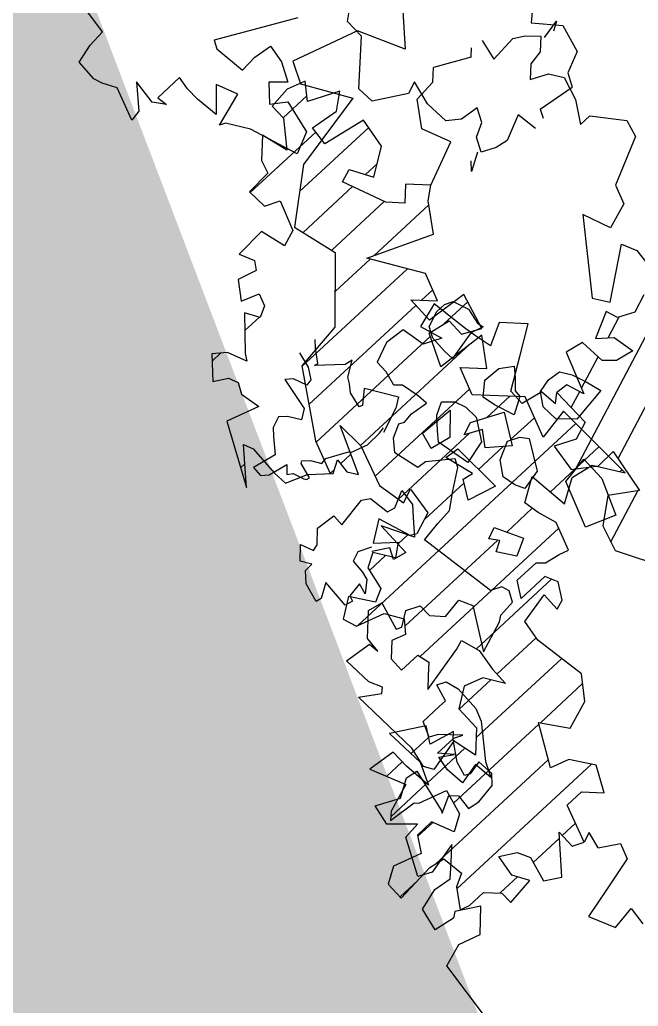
# Model space of a CAD drawing. Header units: metres. Extents: x 1841041 to 1841282, y 5171502 to 5171751.
# Drawn here: x 1841095.868 to 1841096.723, y 5171587.292 to 5171588.657 of the extents above; entities that cross this region are included whole.
import ezdxf
from ezdxf.lldxf.tags import DXFTag

# ---------------------------------------------------------------- set-up
doc = ezdxf.new("R2010")
doc.units = ezdxf.units.M
for name, color, linetype, true_color in [('SA - gazon', 7, 'Continuous', 0xccffcc), ('SA - haie séparative', 7, 'Continuous', 0x008000), ('SA - Limite terrain', 1, 'LIMITE_CADASTRALE', 0xff0000), ('SA - pouzzolane', 7, 'Continuous', 0x993300)]:
    doc.layers.add(name, color=color, linetype=linetype, true_color=true_color)
tags = doc.linetypes.add('LIMITE_CADASTRALE', pattern=[13, 8, -2, 1, -2]).pattern_tags.tags
tags[10:11] = [DXFTag(74, 4), DXFTag(75, 0), DXFTag(340, '0'), DXFTag(46, 0.0), DXFTag(50, 0.0), DXFTag(44, 0.0), DXFTag(45, 0.0)]
tags[8:9] = [DXFTag(74, 4), DXFTag(75, 0), DXFTag(340, '0'), DXFTag(46, 0.0), DXFTag(50, 0.0), DXFTag(44, 0.0), DXFTag(45, 0.0)]
tags[6:7] = [DXFTag(74, 4), DXFTag(75, 0), DXFTag(340, '0'), DXFTag(46, 0.0), DXFTag(50, 0.0), DXFTag(44, 0.0), DXFTag(45, 0.0)]
tags[4:5] = [DXFTag(74, 4), DXFTag(75, 0), DXFTag(340, '0'), DXFTag(46, 0.0), DXFTag(50, 0.0), DXFTag(44, 0.0), DXFTag(45, 0.0)]

msp = doc.modelspace()

# ---------------------------------------------------------------- hatches: boundary and pattern name
at = {"layer": 'SA - gazon'}
msp.add_hatch(color=256, dxfattribs=at).paths.add_polyline_path([(1841091.4135, 5171583.8987), (1841090.8819, 5171585.296), (1841088.4238, 5171584.3609), (1841087.162, 5171587.6779), (1841086.724, 5171587.5028), (1841093.1789, 5171590.083), (1841095.1512, 5171590.8314), (1841096.9826, 5171586.0172)])
at = {"layer": 'SA - pouzzolane'}
h = msp.add_hatch(dxfattribs=at)
h.set_pattern_fill('SABLE', color=256, style=0, pattern_type=2)
h.set_pattern_definition([(0, (78.09, 51.87), (0, 1), [0, -1]), (0, (78.21, 51.71), (0, 1), [0, -1]), (0, (78.16, 51.47), (0, 1), [0, -1]), (0, (78.51, 51.24), (0, 1), [0, -1]), (0, (78.48, 51.6), (0, 1), [0, -1]), (0, (78.75, 51.84), (0, 1), [0, -1]), (0, (78.4, 51.91), (0, 1), [0, -1]), (0, (78.82, 51.5), (0, 1), [0, -1]), (0, (78.77, 51.18), (0, 1), [0, -1]), (0, (78.03, 51.03), (0, 1), [0, -1]), (0, (78.21, 51.23), (0, 1), [0, -1]), (0, (78.35, 51.04), (0, 1), [0, -1]), (0, (78.96, 51.68), (0, 1), [0, -1]), (0, (78.64, 51.43), (0, 1), [0, -1]), (0, (78.56, 51.76), (0, 1), [0, -1]), (0, (78.73, 51.67), (0, 1), [0, -1]), (0, (78.37, 51.4), (0, 1), [0, -1]), (0, (78.65, 51.94), (0, 1), [0, -1]), (0, (78.96, 51.35), (0, 1), [0, -1]), (0, (78.93, 51.05), (0, 1), [0, -1]), (75.9627444784, (78.18, 51.57), (-1.000053324181, -2.99998212319), [0.0412, -4.0819]), (329.0382025877, (78.35, 51.78), (-3.000067924041, 1.99989762714), [0.0583, -5.7726]), (338.199797732, (78.64, 51.55), (3.0000211770895, -0.999937196254), [0.0539, -5.3313]), (149.0377816694, (78.65, 51.07), (3.0000532327494, -1.99991966733), [0.0583, -5.7726]), (53.1303763425, (78.34, 51.2), (1.999985653982, 3.0000095639625), [0.05, -4.95]), (315.000736607, (78.87, 51.92), (1.00000030937, 1.285622e-05), [0.0566, -1.3576]), (101.310397335, (78.8, 51.3), (-1.000032352666, 3.999992071967), [0.051, -5.048]), (323.13100772, (78.06, 51.34), (3.000031602853, -1.999952594909), [0.05, -4.95]), (315.000736607, (78.18, 51.97), (1.00000030937, 1.285622e-05), [0.0424, -1.3718])])
h.paths.add_polyline_path([(1841088.9541, 5171557.5529), (1841088.0303, 5171559.9813), (1841081.3333, 5171557.4337), (1841082.2571, 5171555.0052), (1841075.2149, 5171552.3263), (1841074.5145, 5171562.0527), (1841077.9829, 5171563.3721), (1841075.6141, 5171569.5993), (1841074.015, 5171568.9888), (1841073.8303, 5171571.5546), (1841077.6365, 5171573.0025), (1841075.0221, 5171579.8732, -0.184517), (1841081.5711, 5171585.7286), (1841082.2888, 5171586.0016), (1841082.559, 5171585.2913), (1841083.1665, 5171585.5224), (1841082.8963, 5171586.2327), (1841086.4113, 5171587.5699), (1841088.5268, 5171582.0088), (1841097.9374, 5171585.5887), (1841099.8325, 5171580.607), (1841099.1221, 5171580.3367), (1841099.4137, 5171579.5703), (1841100.124, 5171579.8405), (1841100.636, 5171578.4946), (1841099.9257, 5171578.2244), (1841100.2172, 5171577.458), (1841100.9276, 5171577.7282), (1841102.7444, 5171572.9521), (1841090.7442, 5171568.3871), (1841094.1183, 5171559.5174)])
h.paths.add_polyline_path([(1841079.9347, 5171556.0475), (1841079.4674, 5171555.8698), (1841079.7874, 5171555.0286), (1841080.2547, 5171555.2064)])
h.paths.add_polyline_path([(1841092.1571, 5171560.1729), (1841091.4935, 5171559.9204), (1841091.7068, 5171559.3596), (1841092.3704, 5171559.6121)])
h.paths.add_polyline_path([(1841086.1417, 5171562.6117), (1841086.8426, 5171562.8783), (1841086.6284, 5171563.4415), (1841085.9274, 5171563.1749)])
h.paths.add_polyline_path([(1841086.9292, 5171572.2622), (1841086.4364, 5171573.5576), (1841085.1466, 5171573.0669), (1841085.6394, 5171571.7715)])
h.paths.add_polyline_path([(1841084.9453, 5171564.1515), (1841084.4525, 5171565.4469), (1841083.1626, 5171564.9563), (1841083.6554, 5171563.6608)])
h.paths.add_polyline_path([(1841088.8168, 5171573.3566), (1841088.5679, 5171574.0108), (1841087.7737, 5171573.7087), (1841088.0226, 5171573.0544)])
h.paths.add_polyline_path([(1841091.2535, 5171578.004), (1841089.9581, 5171577.5112), (1841090.4487, 5171576.2214), (1841091.7442, 5171576.7142)])
h.paths.add_polyline_path([(1841091.3578, 5171573.724), (1841092.6533, 5171574.2168), (1841092.1626, 5171575.5067), (1841090.8672, 5171575.0139)])
h.paths.add_polyline_path([(1841078.1427, 5171579.1504), (1841078.76, 5171579.3853), (1841078.5253, 5171580.0021), (1841077.908, 5171579.7673)])
h.paths.add_polyline_path([(1841084.0802, 5171578.4236), (1841082.8816, 5171577.9676), (1841083.5286, 5171576.267), (1841084.7272, 5171576.7229), (1841085.6233, 5171574.3672), (1841089.1563, 5171575.7111), (1841086.9377, 5171581.5434), (1841083.4047, 5171580.1994)])
h.paths.add_polyline_path([(1841080.7584, 5171562.7096), (1841080.2678, 5171563.9994), (1841078.9723, 5171563.5066), (1841079.463, 5171562.2168)])
h.paths.add_polyline_path([(1841081.4517, 5171572.8872), (1841080.7413, 5171572.617), (1841081.0257, 5171571.8692), (1841081.7361, 5171572.1395)])

# ---------------------------------------------------------------- linework, layer by layer
at = {"layer": 'SA - haie séparative', "ltscale": 0.34992}
for p, q in [((1841095.9824, 5171588.6403), (1841095.9279, 5171588.7131)), ((1841096.5813, 5171588.7187), (1841096.5753, 5171588.6528)), ((1841096.3212, 5171588.6544), (1841096.3274, 5171588.6922)), ((1841096.3968, 5171588.6846), (1841096.4008, 5171588.6161)), ((1841096.2526, 5171588.6597), (1841096.1368, 5171588.6286)), ((1841096.3407, 5171588.6341), (1841096.3212, 5171588.6544)), ((1841096.5753, 5171588.6528), (1841096.6188, 5171588.6492)), ((1841096.5934, 5171588.6324), (1841096.6101, 5171588.6551)), ((1841096.6101, 5171588.6551), (1841096.6058, 5171588.641)), ((1841095.9655, 5171588.6219), (1841095.9824, 5171588.6403)), ((1841096.335, 5171588.6417), (1841096.2455, 5171588.5997)), ((1841096.4008, 5171588.6161), (1841096.335, 5171588.6417)), ((1841096.6188, 5171588.6492), (1841096.6385, 5171588.6129)), ((1841096.1368, 5171588.6286), (1841096.1406, 5171588.6166)), ((1841096.3368, 5171588.5612), (1841096.3407, 5171588.6341)), ((1841096.5072, 5171588.6282), (1841096.5233, 5171588.6023)), ((1841096.5233, 5171588.6023), (1841096.5497, 5171588.6311)), ((1841096.5497, 5171588.6311), (1841096.567, 5171588.6349)), ((1841096.567, 5171588.6349), (1841096.5886, 5171588.6341)), ((1841096.5886, 5171588.6341), (1841096.5877, 5171588.6125)), ((1841095.9501, 5171588.5983), (1841095.9655, 5171588.6219)), ((1841096.1406, 5171588.6166), (1841096.1761, 5171588.587)), ((1841096.193, 5171588.6054), (1841096.2147, 5171588.6206)), ((1841096.2147, 5171588.6206), (1841096.2299, 5171588.5989)), ((1841096.4919, 5171588.6053), (1841096.4924, 5171588.6179)), ((1841096.5877, 5171588.6125), (1841096.5745, 5171588.5958)), ((1841096.6385, 5171588.6129), (1841096.6259, 5171588.5835)), ((1841095.9704, 5171588.5753), (1841095.9501, 5171588.5983)), ((1841096.1761, 5171588.587), (1841096.193, 5171588.6054)), ((1841096.2299, 5171588.5989), (1841096.2387, 5171588.5705)), ((1841096.2455, 5171588.5997), (1841096.2559, 5171588.5683)), ((1841096.4919, 5171588.6053), (1841096.44, 5171588.5911)), ((1841096.4392, 5171588.5704), (1841096.44, 5171588.5911)), ((1841096.5745, 5171588.5958), (1841096.5736, 5171588.5742)), ((1841095.9817, 5171588.5694), (1841095.9704, 5171588.5753)), ((1841096.0293, 5171588.5709), (1841096.0324, 5171588.5304)), ((1841096.0512, 5171588.5428), (1841096.0293, 5171588.5709)), ((1841096.0887, 5171588.577), (1841096.0587, 5171588.5489)), ((1841096.1, 5171588.5616), (1841096.0887, 5171588.577)), ((1841096.2122, 5171588.5708), (1841096.2132, 5171588.54)), ((1841096.2387, 5171588.5705), (1841096.2122, 5171588.5708)), ((1841096.4139, 5171588.5709), (1841096.4056, 5171588.5551)), ((1841096.4318, 5171588.5406), (1841096.4139, 5171588.5709)), ((1841096.4175, 5171588.5469), (1841096.4392, 5171588.5704)), ((1841096.5736, 5171588.5742), (1841096.5992, 5171588.5823)), ((1841096.5992, 5171588.5823), (1841096.6206, 5171588.5769)), ((1841096.6206, 5171588.5769), (1841096.6366, 5171588.5466)), ((1841096.6259, 5171588.5835), (1841096.632, 5171588.5637)), ((1841096.0026, 5171588.5627), (1841095.9817, 5171588.5694)), ((1841096.023, 5171588.518), (1841096.0026, 5171588.5627)), ((1841096.1139, 5171588.5471), (1841096.1, 5171588.5616)), ((1841096.1397, 5171588.5673), (1841096.1394, 5171588.5257)), ((1841096.1694, 5171588.5538), (1841096.1397, 5171588.5673)), ((1841096.2559, 5171588.5683), (1841096.3284, 5171588.5487)), ((1841096.3552, 5171588.5443), (1841096.3368, 5171588.5612)), ((1841096.5877, 5171588.5331), (1841096.632, 5171588.5637)), ((1841096.071, 5171588.5395), (1841096.0512, 5171588.5428)), ((1841096.0587, 5171588.5489), (1841096.071, 5171588.5395)), ((1841096.1394, 5171588.5257), (1841096.1139, 5171588.5471)), ((1841096.1439, 5171588.5111), (1841096.1694, 5171588.5538)), ((1841096.2132, 5171588.54), (1841096.2386, 5171588.5432)), ((1841096.2386, 5171588.5432), (1841096.2645, 5171588.5021)), ((1841096.3284, 5171588.5487), (1841096.2605, 5171588.4565)), ((1841096.4056, 5171588.5551), (1841096.3552, 5171588.5443)), ((1841096.4241, 5171588.5061), (1841096.4175, 5171588.5469)), ((1841096.6366, 5171588.5466), (1841096.6433, 5171588.512)), ((1841096.0324, 5171588.5304), (1841096.023, 5171588.518)), ((1841096.4569, 5171588.5172), (1841096.4318, 5171588.5406)), ((1841096.5003, 5171588.5353), (1841096.4789, 5171588.5193)), ((1841096.5067, 5171588.5147), (1841096.5003, 5171588.5353)), ((1841096.5877, 5171588.5331), (1841096.5915, 5171588.521)), ((1841096.4789, 5171588.5193), (1841096.4569, 5171588.5172)), ((1841096.5571, 5171588.5255), (1841096.5417, 5171588.4897)), ((1841096.5809, 5171588.5065), (1841096.5571, 5171588.5255)), ((1841096.6433, 5171588.512), (1841096.6564, 5171588.5242)), ((1841096.6564, 5171588.5242), (1841096.7076, 5171588.5177)), ((1841096.7076, 5171588.5177), (1841096.7193, 5171588.4956)), ((1841096.1525, 5171588.5137), (1841096.1439, 5171588.5111)), ((1841096.1871, 5171588.5056), (1841096.1525, 5171588.5137)), ((1841096.2513, 5171588.4716), (1841096.1871, 5171588.5056)), ((1841096.2645, 5171588.5021), (1841096.2513, 5171588.4716)), ((1841096.4639, 5171588.4883), (1841096.4241, 5171588.5061)), ((1841096.4997, 5171588.4946), (1841096.5067, 5171588.5147)), ((1841096.4364, 5171588.4281), (1841096.4639, 5171588.4883)), ((1841096.5061, 5171588.4739), (1841096.4997, 5171588.4946)), ((1841096.5417, 5171588.4897), (1841096.5267, 5171588.4803)), ((1841096.7193, 5171588.4956), (1841096.6915, 5171588.4282)), ((1841096.5267, 5171588.4803), (1841096.5061, 5171588.4739)), ((1841096.4927, 5171588.447), (1841096.4921, 5171588.4617)), ((1841096.5009, 5171588.4739), (1841096.4927, 5171588.447)), ((1841096.2605, 5171588.4565), (1841096.2479, 5171588.3702)), ((1841096.6915, 5171588.4282), (1841096.7031, 5171588.4025)), ((1841096.7031, 5171588.4025), (1841096.6847, 5171588.3689)), ((1841096.6466, 5171588.3875), (1841096.6593, 5171588.2716)), ((1841096.6847, 5171588.3689), (1841096.6466, 5171588.3875)), ((1841096.2479, 5171588.3702), (1841096.3042, 5171588.3352)), ((1841096.6843, 5171588.2662), (1841096.7, 5171588.3467)), ((1841096.7, 5171588.3467), (1841096.7213, 5171588.3378)), ((1841096.3042, 5171588.3352), (1841096.3036, 5171588.2317)), ((1841096.7213, 5171588.3378), (1841096.742, 5171588.3117)), ((1841096.6593, 5171588.2716), (1841096.6843, 5171588.2662)), ((1841096.4408, 5171588.2639), (1841096.4222, 5171588.2327)), ((1841096.4831, 5171588.2308), (1841096.4408, 5171588.2639)), ((1841096.3036, 5171588.2317), (1841096.2578, 5171588.178)), ((1841096.4222, 5171588.2327), (1841096.4517, 5171588.2164)), ((1841096.4966, 5171588.2208), (1841096.4831, 5171588.2308)), ((1841096.5308, 5171588.238), (1841096.519, 5171588.2061)), ((1841096.571, 5171588.2363), (1841096.5308, 5171588.238)), ((1841096.5598, 5171588.1932), (1841096.571, 5171588.2363)), ((1841096.3981, 5171588.2281), (1841096.3752, 5171588.2107)), ((1841096.4259, 5171588.2084), (1841096.3981, 5171588.2281)), ((1841096.4517, 5171588.2164), (1841096.4259, 5171588.2084)), ((1841096.519, 5171588.2061), (1841096.4966, 5171588.2208)), ((1841096.2769, 5171588.2026), (1841096.2763, 5171588.2148)), ((1841096.2799, 5171588.1813), (1841096.2769, 5171588.2026)), ((1841096.3752, 5171588.2107), (1841096.3621, 5171588.1831)), ((1841096.2548, 5171588.1961), (1841096.2665, 5171588.1764)), ((1841096.547, 5171588.143), (1841096.5598, 5171588.1932)), ((1841096.2578, 5171588.178), (1841096.277, 5171588.0747)), ((1841096.2665, 5171588.1764), (1841096.2704, 5171588.1587)), ((1841096.2755, 5171588.1787), (1841096.2799, 5171588.1813)), ((1841096.3177, 5171588.1801), (1841096.2755, 5171588.1787)), ((1841096.3275, 5171588.186), (1841096.3177, 5171588.1801)), ((1841096.3215, 5171588.1624), (1841096.3275, 5171588.186)), ((1841096.3746, 5171588.17), (1841096.3621, 5171588.1831)), ((1841096.3239, 5171588.1534), (1841096.3215, 5171588.1624)), ((1841096.385, 5171588.1515), (1841096.3746, 5171588.17)), ((1841096.2466, 5171588.1601), (1841096.2344, 5171588.1595)), ((1841096.2344, 5171588.1595), (1841096.2613, 5171588.1192)), ((1841096.2649, 5171588.1517), (1841096.2466, 5171588.1601)), ((1841096.2704, 5171588.1587), (1841096.2649, 5171588.1517)), ((1841096.3254, 5171588.141), (1841096.3239, 5171588.1534)), ((1841096.3424, 5171588.1237), (1841096.3446, 5171588.1472)), ((1841096.3446, 5171588.1472), (1841096.3918, 5171588.1353)), ((1841096.3973, 5171588.1515), (1841096.385, 5171588.1515)), ((1841096.4189, 5171588.1365), (1841096.3973, 5171588.1515)), ((1841096.3371, 5171588.1213), (1841096.3254, 5171588.141)), ((1841096.3918, 5171588.1353), (1841096.3878, 5171588.1196)), ((1841096.4303, 5171588.1268), (1841096.4189, 5171588.1365)), ((1841096.5625, 5171588.1262), (1841096.547, 5171588.143)), ((1841096.5897, 5171588.1421), (1841096.5625, 5171588.1262)), ((1841096.5897, 5171588.1421), (1841096.6087, 5171588.1263)), ((1841096.6087, 5171588.1263), (1841096.6107, 5171588.1411)), ((1841096.3424, 5171588.1237), (1841096.3371, 5171588.1213)), ((1841096.4095, 5171588.1119), (1841096.4303, 5171588.1268)), ((1841096.2259, 5171588.1077), (1841096.2184, 5171588.0929)), ((1841096.2381, 5171588.1083), (1841096.2259, 5171588.1077)), ((1841096.2573, 5171588.1034), (1841096.2381, 5171588.1083)), ((1841096.2613, 5171588.1192), (1841096.2573, 5171588.1034)), ((1841096.3878, 5171588.1196), (1841096.3709, 5171588.0858)), ((1841096.3998, 5171588.1005), (1841096.4095, 5171588.1119)), ((1841096.2184, 5171588.0929), (1841096.219, 5171588.0806)), ((1841096.3848, 5171588.0788), (1841096.3921, 5171588.0981)), ((1841096.3921, 5171588.0981), (1841096.3998, 5171588.1005)), ((1841096.219, 5171588.0806), (1841096.2209, 5171588.0551)), ((1841096.3489, 5171588.069), (1841096.3652, 5171588.0853)), ((1841096.3652, 5171588.0853), (1841096.3707, 5171588.0923)), ((1841096.3866, 5171588.0577), (1841096.3848, 5171588.0788)), ((1841096.277, 5171588.0747), (1841096.2973, 5171588.0293)), ((1841096.3257, 5171588.0582), (1841096.3489, 5171588.069)), ((1841096.2209, 5171588.0551), (1841096.1913, 5171588.0375)), ((1841096.2912, 5171588.0502), (1841096.3223, 5171588.0591)), ((1841096.3223, 5171588.0591), (1841096.3257, 5171588.0582)), ((1841096.4184, 5171588.0374), (1841096.3866, 5171588.0577)), ((1841096.2271, 5171588.0358), (1841096.237, 5171588.0417)), ((1841096.237, 5171588.0417), (1841096.2372, 5171588.0277)), ((1841096.2569, 5171588.0431), (1841096.2578, 5171588.0466)), ((1841096.2686, 5171588.0234), (1841096.2569, 5171588.0431)), ((1841096.2578, 5171588.0466), (1841096.27, 5171588.0472)), ((1841096.27, 5171588.0472), (1841096.2857, 5171588.0433)), ((1841096.2857, 5171588.0433), (1841096.2912, 5171588.0502)), ((1841096.4291, 5171588.0454), (1841096.4184, 5171588.0374)), ((1841096.4702, 5171588.0496), (1841096.4291, 5171588.0454)), ((1841096.4739, 5171588.0375), (1841096.4702, 5171588.0496)), ((1841096.623, 5171588.0184), (1841096.6478, 5171588.049)), ((1841096.6478, 5171588.049), (1841096.6728, 5171588.0224)), ((1841096.1913, 5171588.0375), (1841096.2007, 5171588.0267)), ((1841096.2007, 5171588.0267), (1841096.2129, 5171588.0274)), ((1841096.2129, 5171588.0274), (1841096.2271, 5171588.0358)), ((1841096.2372, 5171588.0277), (1841096.2459, 5171588.0292)), ((1841096.2459, 5171588.0292), (1841096.2607, 5171588.0217)), ((1841096.467, 5171588.0052), (1841096.4739, 5171588.0375)), ((1841096.2607, 5171588.0217), (1841096.2642, 5171588.0208)), ((1841096.2642, 5171588.0208), (1841096.2686, 5171588.0234)), ((1841096.6501, 5171587.9551), (1841096.623, 5171588.0184)), ((1841096.6728, 5171588.0224), (1841096.6921, 5171587.9715)), ((1841096.3868, 5171587.982), (1841096.3961, 5171588.0058)), ((1841096.3961, 5171588.0058), (1841096.4112, 5171587.9864)), ((1841096.4621, 5171587.9783), (1841096.467, 5171588.0052)), ((1841096.3133, 5171587.9582), (1841096.3407, 5171587.9922)), ((1841096.3407, 5171587.9922), (1841096.3527, 5171587.9948)), ((1841096.3527, 5171587.9948), (1841096.3766, 5171587.9762)), ((1841096.4112, 5171587.9864), (1841096.412, 5171587.9683)), ((1841096.2797, 5171587.9537), (1841096.3022, 5171587.9706)), ((1841096.3022, 5171587.9706), (1841096.3133, 5171587.9582)), ((1841096.3766, 5171587.9762), (1841096.3868, 5171587.982)), ((1841096.446, 5171587.9601), (1841096.4621, 5171587.9783)), ((1841096.6921, 5171587.9715), (1841096.6501, 5171587.9551)), ((1841096.3678, 5171587.9569), (1841096.4019, 5171587.9202)), ((1841096.4138, 5171587.9414), (1841096.3678, 5171587.9569)), ((1841096.412, 5171587.9683), (1841096.4138, 5171587.9414)), ((1841096.4276, 5171587.9374), (1841096.446, 5171587.9601)), ((1841096.2792, 5171587.9307), (1841096.2797, 5171587.9537)), ((1841096.2557, 5171587.9082), (1841096.2562, 5171587.9312)), ((1841096.2562, 5171587.9312), (1841096.2743, 5171587.9228)), ((1841096.2743, 5171587.9228), (1841096.2792, 5171587.9307)), ((1841096.5189, 5171587.8676), (1841096.4276, 5171587.9374)), ((1841096.3353, 5171587.921), (1841096.3291, 5171587.9082)), ((1841096.3544, 5171587.9276), (1841096.3353, 5171587.921)), ((1841096.3798, 5171587.9264), (1841096.3546, 5171587.9215)), ((1841096.3846, 5171587.9105), (1841096.3798, 5171587.9264)), ((1841096.4019, 5171587.9202), (1841096.3846, 5171587.9105)), ((1841096.2716, 5171587.9037), (1841096.2557, 5171587.9082)), ((1841096.2632, 5171587.8949), (1841096.2716, 5171587.9037)), ((1841096.3291, 5171587.9082), (1841096.3419, 5171587.8927)), ((1841096.2641, 5171587.8768), (1841096.2632, 5171587.8949)), ((1841096.3419, 5171587.8927), (1841096.3477, 5171587.8825)), ((1841096.2778, 5171587.8524), (1841096.2641, 5171587.8768)), ((1841096.291, 5171587.8785), (1841096.2879, 5171587.8674)), ((1841096.318, 5171587.8471), (1841096.291, 5171587.8785)), ((1841096.3375, 5171587.8767), (1841096.3242, 5171587.8599)), ((1841096.3454, 5171587.8626), (1841096.3375, 5171587.8767)), ((1841096.3477, 5171587.8825), (1841096.3454, 5171587.8626)), ((1841096.2879, 5171587.8674), (1841096.2848, 5171587.8564)), ((1841096.5344, 5171587.8724), (1841096.5189, 5171587.8676)), ((1841096.5445, 5171587.867), (1841096.5344, 5171587.8724)), ((1841096.5493, 5171587.8515), (1841096.5445, 5171587.867)), ((1841096.2848, 5171587.8564), (1841096.2778, 5171587.8524)), ((1841096.3282, 5171587.8529), (1841096.318, 5171587.8471)), ((1841096.3242, 5171587.8599), (1841096.3282, 5171587.8529)), ((1841096.3502, 5171587.84), (1841096.3686, 5171587.8504)), ((1841096.3686, 5171587.8504), (1841096.3883, 5171587.8141)), ((1841096.4565, 5171587.8314), (1841096.475, 5171587.854)), ((1841096.475, 5171587.854), (1841096.4942, 5171587.8468)), ((1841096.4942, 5171587.8468), (1841096.5093, 5171587.7826)), ((1841096.5332, 5171587.8334), (1841096.5493, 5171587.8515)), ((1841096.349, 5171587.801), (1841096.3502, 5171587.84)), ((1841096.3961, 5171587.8165), (1841096.402, 5171587.84)), ((1841096.402, 5171587.84), (1841096.4218, 5171587.8461)), ((1841096.4218, 5171587.8461), (1841096.4343, 5171587.833)), ((1841096.5313, 5171587.8243), (1841096.5332, 5171587.8334)), ((1841096.4343, 5171587.833), (1841096.4565, 5171587.8314)), ((1841096.523, 5171587.8085), (1841096.5313, 5171587.8243)), ((1841096.3883, 5171587.8141), (1841096.3961, 5171587.8165)), ((1841096.5093, 5171587.7826), (1841096.523, 5171587.8085)), ((1841096.3198, 5171587.7703), (1841096.3514, 5171587.7932)), ((1841096.3629, 5171587.7836), (1841096.349, 5171587.801)), ((1841096.3514, 5171587.7932), (1841096.3629, 5171587.7836)), ((1841096.3505, 5171587.7411), (1841096.3198, 5171587.7703)), ((1841096.3697, 5171587.7339), (1841096.3505, 5171587.7411)), ((1841096.4448, 5171587.737), (1841096.4576, 5171587.741)), ((1841096.4576, 5171587.741), (1841096.4743, 5171587.7313)), ((1841096.3364, 5171587.7198), (1841096.3687, 5171587.7251)), ((1841096.3687, 5171587.7251), (1841096.3697, 5171587.7339)), ((1841096.4566, 5171587.7149), (1841096.4448, 5171587.737)), ((1841096.4743, 5171587.7313), (1841096.4985, 5171587.7043)), ((1841096.41, 5171587.6492), (1841096.3364, 5171587.7198)), ((1841096.4481, 5171587.7071), (1841096.4566, 5171587.7149)), ((1841096.4257, 5171587.6863), (1841096.4481, 5171587.7071)), ((1841096.4985, 5171587.7043), (1841096.5059, 5171587.6869)), ((1841096.4339, 5171587.6644), (1841096.4257, 5171587.6863)), ((1841096.5059, 5171587.6869), (1841096.5119, 5171587.6307)), ((1841096.4466, 5171587.6684), (1841096.4339, 5171587.6644)), ((1841096.4456, 5171587.6423), (1841096.4681, 5171587.6631)), ((1841096.4808, 5171587.6671), (1841096.4466, 5171587.6684)), ((1841096.4675, 5171587.6585), (1841096.4525, 5171587.6369)), ((1841096.4726, 5171587.6299), (1841096.4675, 5171587.6585)), ((1841096.4681, 5171587.6631), (1841096.4808, 5171587.6671)), ((1841096.4263, 5171587.624), (1841096.41, 5171587.6492)), ((1841096.469, 5171587.6405), (1841096.4456, 5171587.6423)), ((1841096.4525, 5171587.6369), (1841096.4407, 5171587.62)), ((1841096.4472, 5171587.6368), (1841096.469, 5171587.6405)), ((1841096.4592, 5171587.6192), (1841096.4472, 5171587.6368)), ((1841096.483, 5171587.6114), (1841096.4726, 5171587.6299)), ((1841096.5025, 5171587.6306), (1841096.4907, 5171587.6138)), ((1841096.5206, 5171587.6145), (1841096.5025, 5171587.6306)), ((1841096.5119, 5171587.6307), (1841096.5192, 5171587.6088)), ((1841096.4028, 5171587.6083), (1841096.417, 5171587.6174)), ((1841096.417, 5171587.6174), (1841096.4506, 5171587.5637)), ((1841096.4407, 5171587.62), (1841096.4263, 5171587.624)), ((1841096.4801, 5171587.6013), (1841096.4592, 5171587.6192)), ((1841096.4982, 5171587.6268), (1841096.4801, 5171587.6013)), ((1841096.5192, 5171587.6088), (1841096.4982, 5171587.6268)), ((1841096.3945, 5171587.5803), (1841096.4028, 5171587.6083)), ((1841096.4907, 5171587.6138), (1841096.483, 5171587.6114)), ((1841096.5211, 5171587.5977), (1841096.5206, 5171587.6145)), ((1841096.5027, 5171587.575), (1841096.5211, 5171587.5977)), ((1841096.3592, 5171587.5694), (1841096.3945, 5171587.5803)), ((1841096.4519, 5171587.5594), (1841096.4613, 5171587.5839)), ((1841096.4613, 5171587.5839), (1841096.4747, 5171587.5834)), ((1841096.4747, 5171587.5834), (1841096.4885, 5171587.566)), ((1841096.4885, 5171587.566), (1841096.5027, 5171587.575)), ((1841096.3755, 5171587.5443), (1841096.3592, 5171587.5694)), ((1841096.4506, 5171587.5637), (1841096.4519, 5171587.5594)), ((1841096.4179, 5171587.5442), (1841096.3755, 5171587.5443)), ((1841096.4019, 5171587.526), (1841096.4179, 5171587.5442)), ((1841096.4186, 5171587.4718), (1841096.4019, 5171587.526)), ((1841096.6551, 5171587.5326), (1841096.6483, 5171587.5194)), ((1841096.6678, 5171587.5114), (1841096.6551, 5171587.5326)), ((1841096.4652, 5171587.5163), (1841096.4384, 5171587.4779)), ((1841096.4646, 5171587.4907), (1841096.4652, 5171587.5163)), ((1841096.6678, 5171587.5114), (1841096.6987, 5171587.5174)), ((1841096.6987, 5171587.5174), (1841096.7078, 5171587.4963)), ((1841096.7078, 5171587.4963), (1841096.6791, 5171587.4533)), ((1841096.463, 5171587.4685), (1841096.4646, 5171587.4907)), ((1841096.4384, 5171587.4779), (1841096.4186, 5171587.4718)), ((1841096.4421, 5171587.4536), (1841096.463, 5171587.4685)), ((1841096.425, 5171587.4266), (1841096.4421, 5171587.4536)), ((1841096.6791, 5171587.4533), (1841096.6542, 5171587.4164)), ((1841096.4423, 5171587.398), (1841096.425, 5171587.4266)), ((1841096.5057, 5171587.4308), (1841096.4694, 5171587.4234)), ((1841096.5046, 5171587.3918), (1841096.5057, 5171587.4308)), ((1841096.6915, 5171587.4014), (1841096.7132, 5171587.4276)), ((1841096.7132, 5171587.4276), (1841096.7295, 5171587.4062)), ((1841096.4675, 5171587.4143), (1841096.4423, 5171587.398)), ((1841096.4694, 5171587.4234), (1841096.4675, 5171587.4143)), ((1841096.6542, 5171587.4164), (1841096.6915, 5171587.4014)), ((1841096.4749, 5171587.3779), (1841096.5046, 5171587.3918)), ((1841096.4586, 5171587.3484), (1841096.4749, 5171587.3779)), ((1841096.5131, 5171587.2756), (1841096.4586, 5171587.3484))]:
    msp.add_line(p, q, dxfattribs=at)
at = {"layer": 'SA - haie séparative', "ltscale": 0.34992, "elevation": 0, "flags": 128}
for points in [[(1841096.4364, 5171588.4281), (1841096.4013, 5171588.4295), (1841096.4003, 5171588.4034), (1841096.3741, 5171588.4044), (1841096.314, 5171588.4328), (1841096.3236, 5171588.4496), (1841096.3575, 5171588.4393), (1841096.3681, 5171588.4821), (1841096.3434, 5171588.5182), (1841096.2898, 5171588.4851), (1841096.2727, 5171588.5074), (1841096.306, 5171588.5305), (1841096.3107, 5171588.5583), (1841096.266, 5171588.5438), (1841096.2625, 5171588.5718), (1841096.2378, 5171588.5611), (1841096.217, 5171588.5375), (1841096.2326, 5171588.5207), (1841096.2372, 5171588.4767), (1841096.2038, 5171588.4975), (1841096.2024, 5171588.4624), (1841096.2108, 5171588.4449), (1841096.1854, 5171588.4189), (1841096.2063, 5171588.3991), (1841096.2282, 5171588.4064), (1841096.2455, 5171588.3652), (1841096.2339, 5171588.344), (1841096.2022, 5171588.3641), (1841096.1713, 5171588.3329), (1841096.1926, 5171588.3239), (1841096.1947, 5171588.3103), (1841096.1699, 5171588.2978), (1841096.1742, 5171588.2679), (1841096.1989, 5171588.2777), (1841096.2064, 5171588.2612), (1841096.2003, 5171588.2452), (1841096.1789, 5171588.2514), (1841096.1795, 5171588.1955), (1841096.1818, 5171588.1846), (1841096.1552, 5171588.1965), (1841096.1335, 5171588.1946), (1841096.1347, 5171588.1567), (1841096.1565, 5171588.1613), (1841096.1698, 5171588.1553), (1841096.1746, 5171588.1389), (1841096.1983, 5171588.1218), (1841096.1542, 5171588.1019), (1841096.1813, 5171588.0098), (1841096.1773, 5171588.0694), (1841096.1906, 5171588.0635), (1841096.22, 5171588.0299), (1841096.2356, 5171588.0158), (1841096.2659, 5171588.0281), (1841096.3011, 5171588.0295), (1841096.3072, 5171588.0482), (1841096.3201, 5171588.0314), (1841096.3362, 5171588.0281), (1841096.3108, 5171588.0958), (1841096.3395, 5171588.0677), (1841096.3653, 5171588.0126), (1841096.3985, 5171587.9888), (1841096.4083, 5171588.0074), (1841096.4323, 5171587.9749), (1841096.4168, 5171587.9457), (1841096.4077, 5171587.9433), (1841096.3644, 5171587.9666), (1841096.3568, 5171587.9327), (1841096.3911, 5171587.9341), (1841096.3876, 5171587.9126), (1841096.3563, 5171587.9201), (1841096.3492, 5171587.8987), (1841096.367, 5171587.8701), (1841096.36, 5171587.8514), (1841096.3224, 5171587.8592), (1841096.3149, 5171587.8279), (1841096.3335, 5171587.8182), (1841096.372, 5171587.8356), (1841096.3997, 5171587.8283), (1841096.4015, 5171587.8065), (1841096.3823, 5171587.7983), (1841096.3813, 5171587.7731), (1841096.396, 5171587.7572), (1841096.4185, 5171587.7779), (1841096.4334, 5171587.7684), (1841096.4327, 5171587.7495), (1841096.432, 5171587.7305), (1841096.4719, 5171587.7858), (1841096.4787, 5171587.7982), (1841096.5034, 5171587.7846), (1841096.5214, 5171587.7586), (1841096.5395, 5171587.739), (1841096.5083, 5171587.7465), (1841096.4826, 5171587.7349), (1841096.4751, 5171587.7036), (1841096.4993, 5171587.6775), (1841096.4979, 5171587.6397), (1841096.4671, 5171587.6598), (1841096.4676, 5171587.6724), (1841096.4353, 5171587.6547), (1841096.43, 5171587.6801), (1841096.3791, 5171587.6695), (1841096.4218, 5171587.63), (1841096.4331, 5171587.598), (1841096.4026, 5171587.6244), (1841096.3844, 5171587.644), (1841096.352, 5171587.6201), (1841096.4016, 5171587.5992), (1841096.3813, 5171587.5621), (1841096.3808, 5171587.5495), (1841096.4133, 5171587.5735), (1841096.4196, 5171587.5733), (1841096.4581, 5171587.5907), (1841096.4758, 5171587.5585), (1841096.4685, 5171587.5335), (1841096.4375, 5171587.5473), (1841096.4179, 5171587.5292), (1841096.4232, 5171587.5037), (1841096.3847, 5171587.4863), (1841096.3774, 5171587.4613), (1841096.3955, 5171587.4417), (1841096.4351, 5171587.4843), (1841096.4544, 5171587.4962), (1841096.4789, 5171587.4763), (1841096.4719, 5171587.4577), (1841096.477, 5171587.4259), (1841096.4898, 5171587.4317), (1841096.5094, 5171587.4499), (1841096.5347, 5171587.4489), (1841096.5468, 5171587.4358), (1841096.5732, 5171587.4664), (1841096.5482, 5171587.4737), (1841096.5303, 5171587.4996), (1841096.5557, 5171587.5049), (1841096.5744, 5171587.4979), (1841096.5921, 5171587.4656), (1841096.6175, 5171587.471), (1841096.6136, 5171587.5333), (1841096.6318, 5171587.5137), (1841096.6483, 5171587.5194), (1841096.625, 5171587.5707), (1841096.6446, 5171587.5889), (1841096.6761, 5171587.5877), (1841096.665, 5171587.626), (1841096.6274, 5171587.6338), (1841096.6017, 5171587.6221), (1841096.5852, 5171587.685), (1841096.6291, 5171587.677), (1841096.6495, 5171587.714), (1841096.6446, 5171587.7521), (1841096.5842, 5171587.7986), (1841096.5663, 5171587.8245), (1841096.593, 5171587.8613), (1841096.6111, 5171587.8417), (1841096.6179, 5171587.8541), (1841096.6126, 5171587.8795), (1841096.5939, 5171587.8866), (1841096.5612, 5171587.8563), (1841096.5559, 5171587.8817), (1841096.5821, 5171587.9059), (1841096.5947, 5171587.9055), (1841096.614, 5171587.9173), (1841096.6269, 5171587.9231), (1841096.6095, 5171587.9617), (1841096.5847, 5171587.9752), (1841096.5663, 5171587.9886), (1841096.5767, 5171588.0251), (1841096.6213, 5171587.9874), (1841096.6317, 5171588.0239), (1841096.6594, 5171588.0409), (1841096.7049, 5171588.0301), (1841096.6199, 5171588.1154), (1841096.5915, 5171588.0796), (1841096.5666, 5171588.1355), (1841096.4937, 5171588.1383), (1841096.4771, 5171588.1759), (1841096.514, 5171588.1745), (1841096.5068, 5171588.2208), (1841096.4501, 5171588.177), (1841096.4339, 5171588.2236), (1841096.4616, 5171588.2405), (1841096.4789, 5171588.2218), (1841096.5071, 5171588.2298), (1841096.4819, 5171588.2767), (1841096.4346, 5171588.2416), (1841096.4086, 5171588.2696), (1841096.4455, 5171588.2682), (1841096.4289, 5171588.3058), (1841096.3477, 5171588.327), (1841096.4401, 5171588.3603), (1841096.4328, 5171588.4066)], [(1841096.4916, 5171588.224), (1841096.4661, 5171588.1882), (1841096.4553, 5171588.1983), (1841096.4393, 5171588.2167), (1841096.4341, 5171588.2324), (1841096.4446, 5171588.2533), (1841096.4551, 5171588.263), (1841096.4674, 5171588.2671), (1841096.4883, 5171588.2566), (1841096.501, 5171588.2371), (1841096.5088, 5171588.2322)], [(1841096.5515, 5171588.1106), (1841096.5246, 5171588.1241), (1841096.5086, 5171588.135), (1841096.5109, 5171588.1582), (1841096.5304, 5171588.1746), (1841096.5517, 5171588.1779), (1841096.5531, 5171588.1622), (1841096.5531, 5171588.1435), (1841096.5594, 5171588.1356)], [(1841096.6382, 5171588.1044), (1841096.6094, 5171588.1048), (1841096.5915, 5171588.1213), (1841096.5882, 5171588.1426), (1841096.5991, 5171588.1587), (1841096.6141, 5171588.1699), (1841096.6317, 5171588.1657), (1841096.6511, 5171588.1559), (1841096.6712, 5171588.1439)], [(1841096.5065, 5171588.0733), (1841096.4874, 5171588.0446), (1841096.4471, 5171588.0724), (1841096.4456, 5171588.0881), (1841096.4446, 5171588.1101), (1841096.451, 5171588.1284), (1841096.4697, 5171588.1284), (1841096.4846, 5171588.1209), (1841096.4991, 5171588.107)], [(1841096.4249, 5171588.0851), (1841096.4631, 5171588.117), (1841096.4625, 5171588.0791), (1841096.4367, 5171588.0639)], [(1841096.4913, 5171588.0997), (1841096.5378, 5171588.1141), (1841096.5486, 5171588.0677), (1841096.5116, 5171588.0646), (1841096.508, 5171588.09), (1841096.4825, 5171588.0829)], [(1841096.5834, 5171588.0327), (1841096.5665, 5171588.0085), (1841096.5523, 5171588.0137), (1841096.5363, 5171588.0246), (1841096.5322, 5171588.0482), (1841096.5424, 5171588.074), (1841096.5593, 5171588.0795), (1841096.5723, 5171588.0776)], [(1841096.457, 5171588.0514), (1841096.4737, 5171588.0634), (1841096.5257, 5171588.0118), (1841096.488, 5171587.9925), (1841096.4811, 5171588.0216), (1841096.494, 5171588.0292)], [(1841096.524, 5171587.9546), (1841096.5644, 5171587.94), (1841096.5554, 5171587.9151), (1841096.5267, 5171587.9207), (1841096.5319, 5171587.9367), (1841096.5166, 5171587.9391)]]:
    msp.add_lwpolyline(points, close=True, dxfattribs=at)
for points in [[(1841096.265, 5171588.5518), (1841096.2321, 5171588.5213)], [(1841096.265, 5171588.5518), (1841096.2321, 5171588.5213)], [(1841096.3504, 5171588.5081), (1841096.2551, 5171588.4199)], [(1841096.3504, 5171588.5081), (1841096.2551, 5171588.4199)], [(1841096.2771, 5171588.5016), (1841096.1865, 5171588.4178)], [(1841096.2771, 5171588.5016), (1841096.1865, 5171588.4178)], [(1841096.2053, 5171588.4965), (1841096.2037, 5171588.495)], [(1841096.2053, 5171588.4965), (1841096.2037, 5171588.495)], [(1841096.362, 5171588.4575), (1841096.3461, 5171588.4427)], [(1841096.362, 5171588.4575), (1841096.3461, 5171588.4427)], [(1841096.3282, 5171588.4261), (1841096.2598, 5171588.3628)], [(1841096.3282, 5171588.4261), (1841096.2598, 5171588.3628)], [(1841096.372, 5171588.4054), (1841096.2995, 5171588.3382)], [(1841096.372, 5171588.4054), (1841096.2995, 5171588.3382)], [(1841096.4337, 5171588.4011), (1841096.3574, 5171588.3304)], [(1841096.4337, 5171588.4011), (1841096.3574, 5171588.3304)], [(1841096.3523, 5171588.3258), (1841096.3039, 5171588.2809)], [(1841096.3523, 5171588.3258), (1841096.3039, 5171588.2809)], [(1841096.4041, 5171588.3123), (1841096.258, 5171588.1771)], [(1841096.4041, 5171588.3123), (1841096.258, 5171588.1771)], [(1841096.4389, 5171588.2832), (1841096.4236, 5171588.269)], [(1841096.4389, 5171588.2832), (1841096.4236, 5171588.269)], [(1841096.7311, 5171588.2763), (1841096.7186, 5171588.2526), (1841096.6945, 5171588.2452), (1841096.6788, 5171588.2535), (1841096.664, 5171588.2159), (1841096.6899, 5171588.2174), (1841096.7155, 5171588.1988), (1841096.6932, 5171588.1854), (1841096.6733, 5171588.1858), (1841096.6459, 5171588.2104), (1841096.6237, 5171588.1969), (1841096.648, 5171588.1394), (1841096.6244, 5171588.1519), (1841096.6107, 5171588.1411), (1841096.6497, 5171588.1003), (1841096.6372, 5171588.0766), (1841096.6071, 5171588.0673), (1841096.6303, 5171588.0349), (1841096.6683, 5171588.0401), (1841096.6887, 5171588.0595), (1841096.7251, 5171588.0057), (1841096.6811, 5171587.9987), (1841096.6742, 5171587.957), (1841096.6913, 5171587.9227), (1841096.7638, 5171587.8989)], [(1841096.4158, 5171588.2618), (1841096.2677, 5171588.1247)], [(1841096.4158, 5171588.2618), (1841096.2677, 5171588.1247)], [(1841096.4873, 5171588.2666), (1841096.4544, 5171588.2362)], [(1841096.4873, 5171588.2666), (1841096.4544, 5171588.2362)], [(1841096.6368, 5171588.0358), (1841096.7553, 5171588.2602)], [(1841096.6368, 5171588.0358), (1841096.7553, 5171588.2602)], [(1841096.1993, 5171588.2455), (1841096.1792, 5171588.2269)], [(1841096.1993, 5171588.2455), (1841096.1792, 5171588.2269)], [(1841096.6815, 5171588.2169), (1841096.6968, 5171588.2459)], [(1841096.6815, 5171588.2169), (1841096.6968, 5171588.2459)], [(1841096.6952, 5171588.0499), (1841096.7942, 5171588.2374)], [(1841096.6952, 5171588.0499), (1841096.7942, 5171588.2374)], [(1841096.4356, 5171588.2187), (1841096.2774, 5171588.0723)], [(1841096.4356, 5171588.2187), (1841096.2774, 5171588.0723)], [(1841096.4905, 5171588.2082), (1841096.3391, 5171588.068)], [(1841096.4905, 5171588.2082), (1841096.3391, 5171588.068)], [(1841096.1454, 5171588.1956), (1841096.1338, 5171588.1849)], [(1841096.1454, 5171588.1956), (1841096.1338, 5171588.1849)], [(1841096.6447, 5171588.1472), (1841096.6677, 5171588.1908)], [(1841096.6447, 5171588.1472), (1841096.6677, 5171588.1908)], [(1841096.4901, 5171588.1464), (1841096.3593, 5171588.0254)], [(1841096.4901, 5171588.1464), (1841096.3593, 5171588.0254)], [(1841096.5455, 5171588.1363), (1841096.5132, 5171588.1065)], [(1841096.5455, 5171588.1363), (1841096.5132, 5171588.1065)], [(1841096.6305, 5171588.1204), (1841096.6422, 5171588.1425)], [(1841096.6305, 5171588.1204), (1841096.6422, 5171588.1425)], [(1841096.5795, 5171588.1064), (1841096.5467, 5171588.0761)], [(1841096.5795, 5171588.1064), (1841096.5467, 5171588.0761)], [(1841096.637, 5171588.0983), (1841096.3353, 5171587.819)], [(1841096.637, 5171588.0983), (1841096.3353, 5171587.819)], [(1841096.49, 5171588.085), (1841096.3915, 5171587.9938)], [(1841096.49, 5171588.085), (1841096.3915, 5171587.9938)], [(1841096.5366, 5171588.0667), (1841096.5023, 5171588.035)], [(1841096.5366, 5171588.0667), (1841096.5023, 5171588.035)], [(1841096.6688, 5171588.0664), (1841096.6016, 5171588.0041)], [(1841096.6688, 5171588.0664), (1841096.6016, 5171588.0041)], [(1841096.3258, 5171588.0558), (1841096.3115, 5171588.0425)], [(1841096.3258, 5171588.0558), (1841096.3115, 5171588.0425)], [(1841096.1791, 5171588.0427), (1841096.1732, 5171588.0373)], [(1841096.1791, 5171588.0427), (1841096.1732, 5171588.0373)], [(1841096.3027, 5171588.0343), (1841096.2973, 5171588.0293)], [(1841096.3027, 5171588.0343), (1841096.2973, 5171588.0293)], [(1841096.7006, 5171588.0344), (1841096.6978, 5171588.0318)], [(1841096.7006, 5171588.0344), (1841096.6978, 5171588.0318)], [(1841096.4823, 5171588.0165), (1841096.4274, 5171587.9656)], [(1841096.4823, 5171588.0165), (1841096.4274, 5171587.9656)], [(1841096.6853, 5171587.9348), (1841096.7226, 5171588.0053)], [(1841096.6853, 5171587.9348), (1841096.7226, 5171588.0053)], [(1841096.5767, 5171587.9811), (1841096.5413, 5171587.9483)], [(1841096.5767, 5171587.9811), (1841096.5413, 5171587.9483)], [(1841096.4049, 5171587.9448), (1841096.3908, 5171587.9317)], [(1841096.4049, 5171587.9448), (1841096.3908, 5171587.9317)], [(1841096.6132, 5171587.9535), (1841096.4214, 5171587.776)], [(1841096.6132, 5171587.9535), (1841096.4214, 5171587.776)], [(1841096.5292, 5171587.9371), (1841096.4005, 5171587.8181)], [(1841096.5292, 5171587.9371), (1841096.4005, 5171587.8181)], [(1841096.3737, 5171587.9159), (1841096.3514, 5171587.8953)], [(1841096.3737, 5171587.9159), (1841096.3514, 5171587.8953)], [(1841096.6033, 5171587.883), (1841096.4994, 5171587.7868)], [(1841096.6033, 5171587.883), (1841096.4994, 5171587.7868)], [(1841096.582, 5171587.8019), (1841096.5278, 5171587.7517)], [(1841096.582, 5171587.8019), (1841096.5278, 5171587.7517)], [(1841096.6172, 5171587.7731), (1841096.4988, 5171587.6635)], [(1841096.6172, 5171587.7731), (1841096.4988, 5171587.6635)], [(1841096.5193, 5171587.7439), (1841096.4754, 5171587.7033)], [(1841096.5193, 5171587.7439), (1841096.4754, 5171587.7033)], [(1841096.6463, 5171587.7387), (1841096.5878, 5171587.6845)], [(1841096.6463, 5171587.7387), (1841096.5878, 5171587.6845)], [(1841096.5858, 5171587.6827), (1841096.4676, 5171587.5733)], [(1841096.5858, 5171587.6827), (1841096.4676, 5171587.5733)], [(1841096.4333, 5171587.6643), (1841096.409, 5171587.6418)], [(1841096.4333, 5171587.6643), (1841096.409, 5171587.6418)], [(1841096.4833, 5171587.6492), (1841096.4319, 5171587.6016)], [(1841096.4833, 5171587.6492), (1841096.4319, 5171587.6016)], [(1841096.3969, 5171587.6306), (1841096.3751, 5171587.6103)], [(1841096.3969, 5171587.6306), (1841096.3751, 5171587.6103)], [(1841096.5988, 5171587.6333), (1841096.4432, 5171587.4893)], [(1841096.5988, 5171587.6333), (1841096.4432, 5171587.4893)], [(1841096.6586, 5171587.6273), (1841096.4723, 5171587.4549)], [(1841096.6586, 5171587.6273), (1841096.4723, 5171587.4549)], [(1841096.4305, 5171587.6003), (1841096.381, 5171587.5545)], [(1841096.4305, 5171587.6003), (1841096.381, 5171587.5545)], [(1841096.4389, 5171587.5467), (1841096.4182, 5171587.5275)], [(1841096.4389, 5171587.5467), (1841096.4182, 5171587.5275)], [(1841096.6364, 5171587.5454), (1841096.6181, 5171587.5285)], [(1841096.6364, 5171587.5454), (1841096.6181, 5171587.5285)], [(1841096.6142, 5171587.5248), (1841096.578, 5171587.4913)], [(1841096.6142, 5171587.5248), (1841096.578, 5171587.4913)], [(1841096.4184, 5171587.4663), (1841096.3938, 5171587.4436)], [(1841096.4184, 5171587.4663), (1841096.3938, 5171587.4436)], [(1841096.5563, 5171587.4713), (1841096.5323, 5171587.449)], [(1841096.5563, 5171587.4713), (1841096.5323, 5171587.449)]]:
    msp.add_lwpolyline(points, dxfattribs=at)
at = {"layer": 'SA - Limite terrain', "ltscale": 0.5}
msp.add_open_spline([(1841077.1485, 5171583.5529), (1841078.8191, 5171584.5954), (1841080.4897, 5171585.6379), (1841083.6639, 5171586.8607), (1841086.8381, 5171588.0834), (1841093.7112, 5171590.7349), (1841100.5843, 5171593.3863), (1841105.8354, 5171595.3795), (1841111.0864, 5171597.3727), (1841112.7835, 5171598.0158), (1841114.4805, 5171598.6589), (1841120.1437, 5171600.7977), (1841125.8069, 5171602.9364), (1841137.9788, 5171607.5816), (1841150.1507, 5171612.2269), (1841152.2407, 5171613.0169), (1841154.3307, 5171613.8069), (1841157.6242, 5171615.0086), (1841160.9178, 5171616.2103), (1841160.8937, 5171617.2726), (1841160.8697, 5171618.335), (1841160.8424, 5171619.2418), (1841160.815, 5171620.1487), (1841160.7877, 5171621.0555), (1841160.7604, 5171621.9624), (1841160.713, 5171623.5339), (1841160.6657, 5171625.1055), (1841160.6499, 5171625.6293), (1841160.6341, 5171626.1532), (1841160.5837, 5171627.2535), (1841160.5332, 5171628.3538), (1841160.518, 5171628.6854), (1841160.5028, 5171629.0171), (1841160.4802, 5171629.5105), (1841160.4576, 5171630.0038), (1841160.0075, 5171632.9962), (1841159.5574, 5171635.9885), (1841161.4156, 5171637.1289), (1841163.2737, 5171638.2693), (1841163.062, 5171638.6198), (1841162.8502, 5171638.9702), (1841163.1316, 5171639.1783), (1841163.413, 5171639.3865), (1841163.4664, 5171639.3345), (1841163.5199, 5171639.2825), (1841164.0378, 5171639.6824), (1841164.5557, 5171640.0822), (1841164.6484, 5171639.9622), (1841164.7411, 5171639.8421), (1841166.3443, 5171640.4782), (1841167.7831, 5171641.5484), (1841166.8333, 5171642.7817), (1841165.8835, 5171644.0151), (1841169.4358, 5171646.6928), (1841172.988, 5171649.3705), (1841174.7541, 5171650.7018), (1841176.5201, 5171652.0331), (1841176.562, 5171652.0654), (1841176.6038, 5171652.0977), (1841176.5828, 5171652.125), (1841176.5618, 5171652.1523), (1841191.1783, 5171663.3819), (1841205.7948, 5171674.6116), (1841207.539, 5171675.9573), (1841209.2831, 5171677.303), (1841213.68, 5171676.8693), (1841218.0769, 5171676.4356), (1841224.138, 5171669.2197), (1841230.1992, 5171662.0037), (1841229.4551, 5171661.4123), (1841228.7111, 5171660.8209), (1841230.314, 5171658.673), (1841231.9169, 5171656.5251), (1841232.0432, 5171656.6166), (1841232.1695, 5171656.7082), (1841232.3724, 5171656.4283), (1841232.5753, 5171656.1483), (1841232.4514, 5171656.0585), (1841232.3275, 5171655.9687), (1841232.663, 5171655.5059), (1841232.9985, 5171655.043), (1841233.051, 5171655.0811), (1841233.1035, 5171655.1191), (1841233.5076, 5171654.2972), (1841234.3715, 5171654.7513), (1841235.0886, 5171655.2417), (1841235.8057, 5171655.7322), (1841235.7432, 5171655.8327), (1841235.6807, 5171655.9332), (1841236.0049, 5171656.1415), (1841236.3292, 5171656.3499), (1841236.5301, 5171656.0268), (1841236.7311, 5171655.7038), (1841236.6898, 5171655.6773), (1841236.6486, 5171655.6508), (1841240.8585, 5171649.0812), (1841245.0684, 5171642.5117), (1841245.3158, 5171642.1368), (1841245.5633, 5171641.7618), (1841246.3679, 5171640.4536), (1841247.1726, 5171639.1454), (1841247.7766, 5171638.0928), (1841248.3805, 5171637.0401), (1841248.9658, 5171636.0263), (1841249.5511, 5171635.0124), (1841249.7169, 5171634.7035), (1841249.8827, 5171634.3945), (1841250.3986, 5171633.3142), (1841250.9146, 5171632.2339), (1841251.4065, 5171631.065), (1841251.8984, 5171629.8962), (1841252.5682, 5171628.1006), (1841253.238, 5171626.3049), (1841253.5633, 5171625.3756), (1841253.8886, 5171624.4462), (1841254.2654, 5171623.3404), (1841254.6421, 5171622.2346), (1841255.1339, 5171620.7027), (1841255.6257, 5171619.1708), (1841256.9719, 5171614.6021), (1841258.3181, 5171610.0335), (1841260.0183, 5171603.9559), (1841261.7184, 5171597.8783), (1841261.6486, 5171597.4706), (1841261.5788, 5171597.0629), (1841255.2305, 5171594.5841), (1841248.8823, 5171592.1053), (1841248.7762, 5171592.3267), (1841248.67, 5171592.548), (1841246.7837, 5171591.7467), (1841244.8973, 5171590.9453), (1841242.7247, 5171590.0224), (1841240.552, 5171589.0994), (1841236.9326, 5171587.6621), (1841233.3131, 5171586.2248), (1841233.4918, 5171583.1089), (1841233.6705, 5171579.9929), (1841236.3231, 5171570.9165), (1841238.9758, 5171561.8401), (1841241.5125, 5171558.1334), (1841244.0493, 5171554.4266), (1841242.9225, 5171553.1247), (1841241.7958, 5171551.8228), (1841241.4101, 5171551.3561), (1841241.0244, 5171550.8893), (1841240.7134, 5171550.2654), (1841240.4024, 5171549.6415), (1841239.986, 5171547.8083), (1841239.5697, 5171545.9751), (1841239.5343, 5171544.7172), (1841239.4989, 5171543.4594), (1841239.6922, 5171542.3478), (1841239.8855, 5171541.2363), (1841240.0814, 5171539.9232), (1841240.2774, 5171538.6102), (1841240.9117, 5171536.095), (1841241.5461, 5171533.5798), (1841243.0137, 5171531.5005), (1841244.4813, 5171529.4212), (1841227.5122, 5171525.4612), (1841210.5431, 5171521.5012), (1841206.6038, 5171520.7482), (1841202.6644, 5171519.9952), (1841201.2494, 5171519.7229), (1841199.8344, 5171519.4507), (1841198.3954, 5171519.2013), (1841196.9565, 5171518.9519), (1841194.0891, 5171518.4581), (1841191.2218, 5171517.9643), (1841187.4601, 5171517.2206), (1841183.6984, 5171516.4768), (1841181.4913, 5171516.1096), (1841179.2842, 5171515.7423), (1841171.6216, 5171514.4506), (1841163.959, 5171513.1588), (1841163.6599, 5171515.6357), (1841163.3609, 5171518.1125), (1841161.4246, 5171520.351), (1841159.4883, 5171522.5896), (1841159.2311, 5171523.5567), (1841158.9739, 5171524.5238), (1841157.9666, 5171529.9426), (1841156.9592, 5171535.3614), (1841153.722, 5171536.2537), (1841150.4848, 5171537.1461), (1841149.6939, 5171541.1018), (1841148.9031, 5171545.0575), (1841151.559, 5171547.0944), (1841154.2149, 5171549.1313), (1841153.1972, 5171554.379), (1841152.1794, 5171559.6267), (1841150.2617, 5171559.1731), (1841148.3439, 5171558.7194), (1841148.3324, 5171558.7681), (1841148.3209, 5171558.8167), (1841145.0571, 5171557.9919), (1841141.7932, 5171557.167), (1841136.4846, 5171555.8638), (1841131.1761, 5171554.5605), (1841120.4886, 5171551.958), (1841109.8011, 5171549.3555), (1841104.9463, 5171548.1603), (1841100.0914, 5171546.9651), (1841095.6613, 5171545.873), (1841091.2312, 5171544.7809), (1841091.1558, 5171544.6421), (1841091.0804, 5171544.5033), (1841088.9329, 5171543.9538), (1841086.7854, 5171543.4043), (1841084.885, 5171542.9306), (1841082.9845, 5171542.4569), (1841083.0353, 5171542.2607), (1841083.0861, 5171542.0645), (1841079.4525, 5171541.1726), (1841075.8188, 5171540.2807), (1841074.9605, 5171551.0465), (1841074.1023, 5171561.8123), (1841074.1422, 5171561.8151), (1841074.1821, 5171561.818), (1841074.0405, 5171563.7762), (1841073.8989, 5171565.7344), (1841073.8844, 5171565.9339), (1841073.87, 5171566.1334), (1841073.6013, 5171569.4277), (1841073.3326, 5171572.722), (1841073.3386, 5171574.6786), (1841073.3446, 5171576.6352), (1841073.9647, 5171578.5359), (1841074.5847, 5171580.4367), (1841075.8666, 5171581.9948), (1841077.1485, 5171583.5529)], degree=2, knots=[0, 0, 0, 0.01, 0.01, 0.02, 0.02, 0.03, 0.03, 0.04, 0.04, 0.05, 0.05, 0.06, 0.06, 0.07, 0.07, 0.08, 0.08, 0.09, 0.09, 0.1, 0.1, 0.11, 0.11, 0.12, 0.12, 0.13, 0.13, 0.14, 0.14, 0.15, 0.15, 0.16, 0.16, 0.17, 0.17, 0.18, 0.18, 0.19, 0.19, 0.2, 0.2, 0.21, 0.21, 0.22, 0.22, 0.23, 0.23, 0.24, 0.24, 0.25, 0.25, 0.26, 0.26, 0.27, 0.27, 0.28, 0.28, 0.29, 0.29, 0.3, 0.3, 0.31, 0.31, 0.32, 0.32, 0.33, 0.33, 0.34, 0.34, 0.35, 0.35, 0.36, 0.36, 0.37, 0.37, 0.38, 0.38, 0.39, 0.39, 0.4, 0.4, 0.41, 0.41, 0.42, 0.42, 0.43, 0.43, 0.44, 0.44, 0.45, 0.45, 0.46, 0.46, 0.47, 0.47, 0.48, 0.48, 0.49, 0.49, 0.5, 0.5, 0.51, 0.51, 0.52, 0.52, 0.53, 0.53, 0.54, 0.54, 0.55, 0.55, 0.56, 0.56, 0.57, 0.57, 0.58, 0.58, 0.59, 0.59, 0.6, 0.6, 0.61, 0.61, 0.62, 0.62, 0.63, 0.63, 0.64, 0.64, 0.65, 0.65, 0.66, 0.66, 0.67, 0.67, 0.68, 0.68, 0.69, 0.69, 0.7, 0.7, 0.71, 0.71, 0.72, 0.72, 0.73, 0.73, 0.74, 0.74, 0.75, 0.75, 0.76, 0.76, 0.77, 0.77, 0.78, 0.78, 0.79, 0.79, 0.8, 0.8, 0.81, 0.81, 0.82, 0.82, 0.83, 0.83, 0.84, 0.84, 0.85, 0.85, 0.86, 0.86, 0.87, 0.87, 0.88, 0.88, 0.89, 0.89, 0.9, 0.9, 0.91, 0.91, 0.92, 0.92, 0.93, 0.93, 0.94, 0.94, 0.95, 0.95, 0.96, 0.96, 0.97, 0.97, 0.98, 0.98, 0.99, 0.99, 1, 1, 1.01, 1.01, 1.02, 1.02, 1.03, 1.03, 1.04, 1.04, 1.05, 1.05, 1.06, 1.06, 1.07, 1.07, 1.08, 1.08, 1.09, 1.09, 1.1, 1.1, 1.11, 1.11, 1.12, 1.12, 1.13, 1.13, 1.14, 1.14, 1.15, 1.15, 1.15], dxfattribs=at)

doc.saveas('drawing.dxf')
